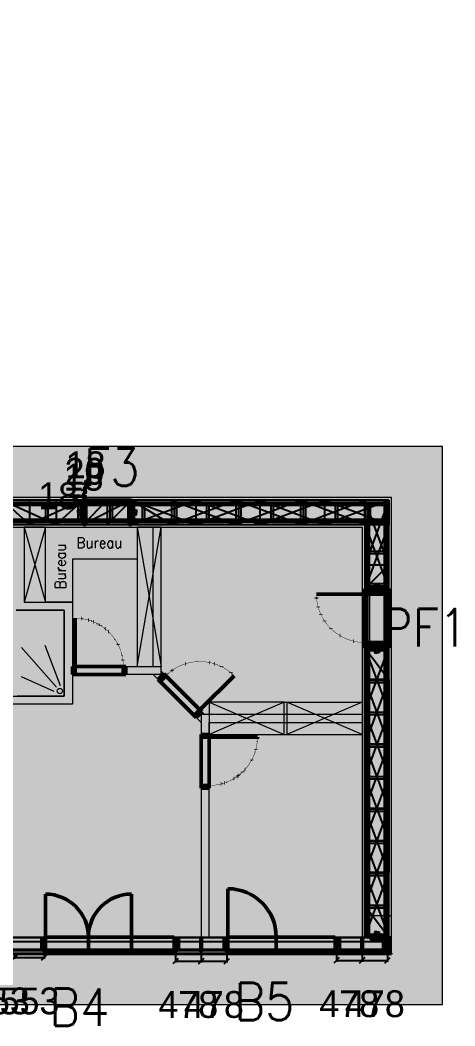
# Model space of a CAD drawing. Header units: millimetres. Extents: x -2139 to 106248, y 9575 to 78000.
# Drawn here: x 59569 to 67673, y 24178 to 42925 of the extents above; entities that cross this region are included whole.
import ezdxf

# ---------------------------------------------------------------- set-up
doc = ezdxf.new("R2010")
doc.units = ezdxf.units.MM
doc.linetypes.add('ACAD_ISO07W100', pattern=[3, 0, -3])
doc.linetypes.add('DOT2', pattern=[3.175, 0, -3.175])
for name, color, linetype, lineweight, true_color in [('Amenagement_interieur ... MaisonInner', 7, 'Continuous', 0, 0xffffff), ('Fondations ... Decaissement', 8, 'Continuous', 0, 0x808080), ('Lisse_basse ... Madrier', 1, 'Continuous', 25, 0xff0000), ('Lisse_haute', 1, 'Continuous', 25, 0xff0000), ('Lisse_haute ... Madrier', 1, 'Continuous', 25, 0xff0000), ('Menuiseries', 136, 'Continuous', 50, 0x008080), ('Menuiseries ... Habillage ... Côtes', 178, 'Continuous', 25, 0x000000), ('Menuiseries ... Habillage ... Liège', 41, 'Continuous', 25, 0xffe45d), ('Menuiseries ... Habillage ... OSB4', 16, 'Continuous', 25, 0x800000), ('Menuiseries ... Précadres', 136, 'Continuous', 25, 0x008080), ('Menuiseries ... Repères', 5, 'Continuous', 25, 0x0000ff), ('Mur paille ... Impaire120mm', 30, 'Continuous', 25, 0xff7f00), ('Mur paille ... Paire120mm', 40, 'Continuous', 25, 0xffaa00), ('Ossature_Bois ... 75x75', 1, 'Continuous', 25, 0xff0000), ('Ossature_Bois ... Bardage', 20, 'Continuous', 25, 0xff5500), ('Ossature_Bois ... Fibralith', 178, 'Continuous', 25, 0x000000), ('Ossature_Bois ... Isoroof 22', 30, 'Continuous', 25, 0xff7f00), ('Ossature_Bois ... Montant 220x45', 16, 'Continuous', 25, 0x850e0e), ('Ossature_Bois ... Notes', 178, 'Continuous', 25, 0x000000), ('Ossature_Bois ... Pavaplan 8', 178, 'Continuous', 25, 0x000000), ('Ossature_Bois ... Tasseaux', 44, 'Continuous', 25, 0xab7b00)]:
    doc.layers.add(name, color=color, linetype=linetype, lineweight=lineweight, true_color=true_color)
doc.styles.add('QCADDimTextStyle', font='txt')
doc.styles.add('textstyle213', font='Standard')
doc.styles.add('textstyle219', font='Standard')
doc.styles.add('textstyle220', font='Standard')
doc.styles.add('textstyle221', font='Standard')
doc.styles.add('textstyle53', font='standard')
doc.styles.add('textstyle54', font='standard')
doc.dimstyles.new('QCADDimStyle', dxfattribs={"dimtxt": 100, "dimasz": 10, "dimexe": 5, "dimexo": 10, "dimgap": 5, "dimtad": 1, "dimtoh": 1, "dimdec": 4, "dimzin": 0, "dimdsep": 46, "dimtxsty": 'QCADDimTextStyle', "dimcen": 0.09, "dimadec": 0, "dimazin": 0, "dimtfac": 1, "dimtdec": 4, "dimtofl": 0, "dimtmove": 0, "dimatfit": 3, "dimfxl": 1, "dimtolj": 1, "dimtzin": 0, "dimarcsym": 0})
pattern_1 = [(50, (0, 0), (910.923, -79.6954), [95.25, -1047.75]), (355, (0, 0), (-176.214, 955.283), [76.2, -838.2]), (100.451, (75.9, -6.6), (734.7125, 875.583), [80.95, -890.45]), (46.1842, (0, 254), (1355.395, -210.212), [142.875, -1571.625]), (96.6356, (113, 236.5), (1187.021, 1237.128), [121.425, -1335.675]), (351.184, (0, 254), (1187.023, 1237.126), [114.3, -1257.3]), (21, (127, 190.5), (758.0744, -511.3276), [95.25, -1047.75]), (326, (127, 190.5), (309.01, 920.94), [76.2, -838.2]), (71.4514, (190.2, 147.9), (1067.082, 409.614), [80.95, -890.45]), (37.5, (0, 0), (15.443, 422.7752), [0, -828.04, 0, -850.9, 0, -841.375]), (7.5, (0, 0), (334.0983, 500.903), [0, -485.14, 0, -808.99, 0, -320.675]), (-32.5, (-283.2, 0), (677.953, -28.6437), [0, -317.5, 0, -990.6, 0, -1314.45]), (-42.5, (-410.2, 0), (740.646, 127.1325), [0, -412.75, 0, -657.86, 0, -933.45])]
pattern_2 = [(0, (0, 0), (4.7625, 2.74963), [3.175, -6.35]), (120, (0, 0), (-4.76249943, 2.74963099), [3.175, -6.35]), (60, (0, 0), (5.7e-07, 5.49926099), [-6.35, 3.175])]

# ---------------------------------------------------------------- blocks, each defined once
blk = doc.blocks.new('*D190')
at = {"layer": 'Menuiseries ... Habillage ... Côtes', "color": 0, "lineweight": -2}
for p, q in [((60692, 34040), (60792, 34140)), ((60810, 34140), (60710, 34040)), ((60742, 34095), (60742, 34115)), ((60760, 34095), (60760, 34115))]:
    blk.add_line(p, q, dxfattribs=at)
at = {"layer": 'Menuiseries ... Habillage ... Côtes', "color": 0, "insert": (60751, 34402), "char_height": 500, "attachment_point": 5, "style": 'QCADDimTextStyle'}
blk.add_mtext('\\A1;18', dxfattribs=at)
blk = doc.blocks.new('*D191')
at = {"layer": 'Menuiseries ... Habillage ... Côtes', "color": 0, "lineweight": -2}
for p, q in [((60710, 34150), (60810, 34250)), ((60830, 34250), (60730, 34150)), ((60760, 34095), (60760, 34225)), ((60780, 34095), (60780, 34225))]:
    blk.add_line(p, q, dxfattribs=at)
at = {"layer": 'Menuiseries ... Habillage ... Côtes', "color": 0, "insert": (60770, 34512), "char_height": 500, "attachment_point": 5, "style": 'QCADDimTextStyle'}
blk.add_mtext('\\A1;20', dxfattribs=at)
blk = doc.blocks.new('*D192')
at = {"layer": 'Menuiseries ... Habillage ... Côtes', "color": 0, "lineweight": -2}
for p, q in [((60730, 34270), (60830, 34370)), ((60848, 34370), (60748, 34270)), ((60780, 34095), (60780, 34345)), ((60798, 34095), (60798, 34345))]:
    blk.add_line(p, q, dxfattribs=at)
at = {"layer": 'Menuiseries ... Habillage ... Côtes', "color": 0, "insert": (60789, 34632), "char_height": 500, "attachment_point": 5, "style": 'QCADDimTextStyle'}
blk.add_mtext('\\A1;18', dxfattribs=at)
blk = doc.blocks.new('*D193')
at = {"layer": 'Menuiseries ... Habillage ... Côtes', "color": 0, "lineweight": -2}
for p, q in [((60540, 34113), (60640, 34013)), ((60640, 33995), (60540, 34095)), ((60692, 34063), (60565, 34063)), ((60692, 34045), (60565, 34045))]:
    blk.add_line(p, q, dxfattribs=at)
at = {"layer": 'Menuiseries ... Habillage ... Côtes', "color": 0, "insert": (60278, 34054), "char_height": 500, "attachment_point": 5, "style": 'QCADDimTextStyle'}
blk.add_mtext('\\A1;18', dxfattribs=at)
blk = doc.blocks.new('Montant220x45')
at = {"layer": 'Ossature_Bois ... Montant 220x45'}
for p, q in [((45, 220), (0, 220)), ((0, 220), (0, 0)), ((0, 220), (45, 0)), ((0, 0), (45, 220)), ((45, 220), (45, 0)), ((0, 0), (45, 0))]:
    blk.add_line(p, q, dxfattribs=at)
blk = doc.blocks.new('Tasseau25x45')
at = {"layer": 'Ossature_Bois ... Tasseaux'}
for p, q in [((0, 25), (0, 0)), ((0, 25), (45, 25)), ((0, 25), (45, 0)), ((45, 25), (0, 0)), ((0, 0), (45, 0)), ((45, 25), (45, 0))]:
    blk.add_line(p, q, dxfattribs=at)
blk = doc.blocks.new('75x75Plan')
at = {"layer": 'Ossature_Bois ... 75x75'}
for p, q in [((75, 75), (0, 75)), ((0, 75), (0, 0)), ((0, 75), (75, 0)), ((0, 0), (75, 75)), ((75, 0), (0, 0)), ((75, 75), (75, 0))]:
    blk.add_line(p, q, dxfattribs=at)
blk = doc.blocks.new('*D219')
at = {"layer": 'Ossature_Bois ... Notes', "color": 0, "lineweight": -2}
for p, q in [((58964, 25502), (58864, 25402)), ((58914, 25523), (58914, 25427)), ((59417, 25402), (59517, 25502)), ((59467, 25523), (59467, 25427)), ((58914, 25452), (59467, 25452))]:
    blk.add_line(p, q, dxfattribs=at)
at = {"layer": 'Ossature_Bois ... Notes', "color": 0, "insert": (59191, 24640), "char_height": 500, "attachment_point": 5, "style": 'QCADDimTextStyle'}
blk.add_mtext('\\A1;553', dxfattribs=at)
blk = doc.blocks.new('*D220')
at = {"layer": 'Ossature_Bois ... Notes', "color": 0, "lineweight": -2}
for p, q in [((59517, 25502), (59417, 25402)), ((59467, 25523), (59467, 25427)), ((59969, 25402), (60069, 25502)), ((60019, 25523), (60019, 25427)), ((59467, 25452), (60019, 25452))]:
    blk.add_line(p, q, dxfattribs=at)
at = {"layer": 'Ossature_Bois ... Notes', "color": 0, "insert": (59743, 24640), "char_height": 500, "attachment_point": 5, "style": 'QCADDimTextStyle'}
blk.add_mtext('\\A1;553', dxfattribs=at)
blk = doc.blocks.new('*D221')
at = {"layer": 'Ossature_Bois ... Notes', "color": 0, "lineweight": -2}
for p, q in [((62464, 25523), (62464, 25362)), ((62942, 25523), (62942, 25362)), ((62514, 25437), (62414, 25337)), ((62464, 25387), (62942, 25387)), ((62892, 25337), (62992, 25437))]:
    blk.add_line(p, q, dxfattribs=at)
at = {"layer": 'Ossature_Bois ... Notes', "color": 0, "insert": (62703, 24574), "char_height": 500, "attachment_point": 5, "style": 'QCADDimTextStyle'}
blk.add_mtext('\\A1;478', dxfattribs=at)
blk = doc.blocks.new('*D222')
at = {"layer": 'Ossature_Bois ... Notes', "color": 0, "lineweight": -2}
for p, q in [((62942, 25523), (62942, 25362)), ((63419, 25523), (63419, 25362)), ((62992, 25437), (62892, 25337)), ((62942, 25387), (63419, 25387)), ((63369, 25337), (63469, 25437))]:
    blk.add_line(p, q, dxfattribs=at)
at = {"layer": 'Ossature_Bois ... Notes', "color": 0, "insert": (63181, 24574), "char_height": 500, "attachment_point": 5, "style": 'QCADDimTextStyle'}
blk.add_mtext('\\A1;478', dxfattribs=at)
blk = doc.blocks.new('*D223')
at = {"layer": 'Ossature_Bois ... Notes', "color": 0, "lineweight": -2}
for p, q in [((65464, 25523), (65464, 25375)), ((65942, 25523), (65942, 25375)), ((65514, 25450), (65414, 25350)), ((65464, 25400), (65942, 25400)), ((65892, 25350), (65992, 25450))]:
    blk.add_line(p, q, dxfattribs=at)
at = {"layer": 'Ossature_Bois ... Notes', "color": 0, "insert": (65703, 24588), "char_height": 500, "attachment_point": 5, "style": 'QCADDimTextStyle'}
blk.add_mtext('\\A1;478', dxfattribs=at)
blk = doc.blocks.new('*D224')
at = {"layer": 'Ossature_Bois ... Notes', "color": 0, "lineweight": -2}
for p, q in [((65942, 25523), (65942, 25375)), ((66419, 25523), (66419, 25375)), ((65992, 25450), (65892, 25350)), ((65942, 25400), (66419, 25400)), ((66369, 25350), (66469, 25450))]:
    blk.add_line(p, q, dxfattribs=at)
at = {"layer": 'Ossature_Bois ... Notes', "color": 0, "insert": (66181, 24588), "char_height": 500, "attachment_point": 5, "style": 'QCADDimTextStyle'}
blk.add_mtext('\\A1;478', dxfattribs=at)

msp = doc.modelspace()

# ---------------------------------------------------------------- hatches: boundary and pattern name
at = {"layer": 'Fondations ... Decaissement'}
h = msp.add_hatch(dxfattribs=at)
h.set_pattern_fill('AR-CONC', color=256, scale=5, style=0)
h.set_pattern_definition(pattern_1)
h.paths.add_polyline_path([(47442, 24575), (67442, 24575), (67442, 34975), (56692, 34975), (56692, 42925), (44992, 42925), (44992, 33975), (47442, 33975)], flags=0)
h.paths.add_polyline_path([(48442, 25575), (48442, 33975), (50392, 33975), (50392, 34975), (50392, 35475), (50442, 35475), (50442, 41925), (55692, 41925), (55692, 35475), (55742, 35475), (55742, 34975), (55742, 33975), (66442, 33975), (66442, 25575)], flags=0)
at = {"layer": 'Fondations ... Decaissement', "true_color": 0x800000}
h = msp.add_hatch(dxfattribs=at)
h.set_pattern_fill('AR-CONC', color=16, scale=5, style=0)
h.set_pattern_definition(pattern_1)
h.paths.add_polyline_path([(48442, 25575), (48442, 33975), (50392, 33975), (50392, 34975), (50392, 35475), (50442, 35475), (50442, 41925), (55692, 41925), (55692, 35475), (55742, 35475), (55742, 34975), (55742, 33975), (66442, 33975), (66442, 25575)], flags=0)
at = {"layer": 'Menuiseries ... Habillage ... Liège'}
h = msp.add_hatch(dxfattribs=at)
h.set_pattern_fill('HONEY', color=256, style=0)
h.set_pattern_definition(pattern_2)
h.paths.add_polyline_path([(60760, 34045), (60760, 33770), (60780, 33770), (60780, 34045)], flags=0)
at = {"layer": 'Ossature_Bois ... Fibralith'}
h = msp.add_hatch(dxfattribs=at)
h.set_pattern_fill('JIS_WOOD', color=256, scale=10, angle=180, style=0)
h.paths.add_polyline_path([(66442, 25835), (66442, 25535), (66477, 25535), (66477, 25835)], flags=0)
at = {"layer": 'Ossature_Bois ... Isoroof 22'}
h = msp.add_hatch(dxfattribs=at)
h.set_pattern_fill('HONEY', color=256, style=0)
h.set_pattern_definition(pattern_2)
h.paths.add_polyline_path([(48442, 25607), (66442, 25607), (66442, 25585), (48442, 25585)], flags=0)

# ---------------------------------------------------------------- linework, layer by layer
at = {"layer": 'Amenagement_interieur ... MaisonInner', "color": 0}
for p, q in [((66492, 34025), (48392, 34025)), ((66492, 25575), (66492, 34025)), ((48942, 33475), (65942, 33475)), ((65942, 33475), (65942, 25835)), ((65992, 26235), (66492, 26235))]:
    msp.add_line(p, q, dxfattribs=at)
at = {"layer": 'Amenagement_interieur ... MaisonInner', "color": 4, "linetype": 'DOT2', "true_color": 0x00ffff}
for p, q in [((60742, 33975), (60742, 33525)), ((60792, 33975), (60742, 33975)), ((60792, 33525), (60792, 33975)), ((61592, 33525), (61592, 33975)), ((61592, 33975), (61642, 33975)), ((61642, 33975), (61642, 33525)), ((60742, 33725), (60742, 33775)), ((60742, 33525), (60792, 33525)), ((61642, 33525), (61592, 33525))]:
    msp.add_line(p, q, dxfattribs=at)
at = {"layer": 'Amenagement_interieur ... MaisonInner', "color": 56, "true_color": 0x808000}
for p, q in [((59642, 33475), (59642, 32075)), ((62199.5, 33475), (62049.5, 33475)), ((62049.5, 30877.5), (62049.5, 33475)), ((62199.5, 30727.5), (62199.5, 33475)), ((59642, 32075), (60542, 32075)), ((60542, 32075), (60542, 30175)), ((60392, 31925), (59492, 31925)), ((60392, 30325), (60392, 31925)), ((60542, 30877.5), (62049.5, 30877.5)), ((62199.5, 30789.6), (63004.1, 29985)), ((62199.5, 30727.5), (60542, 30727.5)), ((62049.5, 30727.5), (62942, 29835)), ((58192, 30325), (60392, 30325)), ((60542, 30175), (58192, 30175)), ((62942, 29985), (62942, 25835)), ((65942, 29985), (62942, 29985)), ((63092, 25835), (63092, 29835)), ((63092, 29835), (65942, 29835)), ((62942, 25835), (63092, 25835))]:
    msp.add_line(p, q, dxfattribs=at)
at = {"layer": 'Amenagement_interieur ... MaisonInner', "color": 9, "true_color": 0xc0c0c0}
for p, q in [((60042, 33475), (59642, 33475)), ((59642, 33475), (59642, 32075)), ((60042, 33475), (59642, 32075)), ((59642, 33475), (60042, 32075)), ((60042, 32075), (60042, 33475)), ((60042, 33475), (61749.5, 33475)), ((60042, 32075), (60042, 33475)), ((62199.5, 33475), (61749.5, 33475)), ((61749.5, 33475), (61749.5, 30877.5)), ((61749.5, 30877.5), (62199.5, 33475)), ((61749.5, 33475), (62199.5, 30877.5)), ((62199.5, 30877.5), (62199.5, 33475)), ((61749.5, 32875), (60542, 32875)), ((60542, 32875), (60542, 32075)), ((59642, 32075), (60042, 32075)), ((60542, 32075), (60042, 32075)), ((59492, 31925), (60392, 31925)), ((60392, 31925), (60392, 30325)), ((60246.3, 30490.5), (59595.7, 31230)), ((60320.7, 30514.1), (60037.2, 31265.3)), ((61749.5, 30877.5), (62199.5, 30877.5)), ((60205.7, 30409.3), (59595.2, 30685.2)), ((60392, 30325), (59512, 30325)), ((63092, 30210), (63092, 29610)), ((64492, 30210), (63092, 30210)), ((63092, 30210), (64492, 29610)), ((64492, 30210), (63092, 29610)), ((64492, 29610), (64492, 30210)), ((64492, 30210), (64542, 30210)), ((64542, 30210), (65942, 30210)), ((64542, 30210), (64542, 29610)), ((65942, 29610), (64542, 30210)), ((65942, 30210), (64542, 29610)), ((63092, 29610), (64492, 29610)), ((64492, 29610), (64542, 29610)), ((64542, 29610), (65942, 29610))]:
    msp.add_line(p, q, dxfattribs=at)
at = {"layer": 'Amenagement_interieur ... MaisonInner', "color": 146, "linetype": 'DOT2', "true_color": 0x00557f}
for p, q in [((60592, 30877.5), (60592, 31777.5)), ((60542, 30877.5), (60592, 30877.5)), ((60542, 30727.5), (60542, 30877.5)), ((60592, 30877.5), (60592, 30727.5)), ((60592, 30877.5), (61492, 30877.5)), ((61492, 30877.5), (61492, 30727.5)), ((61492, 30877.5), (61542, 30877.5)), ((61542, 30877.5), (61542, 30727.5)), ((60592, 30727.5), (60542, 30727.5)), ((61492, 30727.5), (60592, 30727.5)), ((61542, 30727.5), (61492, 30727.5)), ((62142.2, 30634.9), (62248.2, 30740.9)), ((62177.5, 30599.5), (62142.2, 30634.9)), ((62177.5, 30599.5), (62283.6, 30705.6)), ((62813.9, 29963.1), (62177.5, 30599.5)), ((62248.2, 30740.9), (62283.6, 30705.6)), ((62283.6, 30705.6), (62920, 30069.2)), ((62920, 30069.2), (63556.4, 30705.6)), ((62920, 30069.2), (62813.9, 29963.1)), ((62849.3, 29927.7), (62955.3, 30033.8)), ((62955.3, 30033.8), (62920, 30069.2)), ((62813.9, 29963.1), (62849.3, 29927.7)), ((62942, 29610), (63092, 29610)), ((62942, 29560), (62942, 29610)), ((63092, 29560), (62942, 29560)), ((62942, 29560), (62942, 28660)), ((63092, 29610), (63092, 29560)), ((63092, 28660), (63092, 29560)), ((63092, 29560), (63992, 29560)), ((62942, 28660), (63092, 28660)), ((62942, 28660), (62942, 28610)), ((62942, 28610), (63092, 28610)), ((63092, 28610), (63092, 28660))]:
    msp.add_line(p, q, dxfattribs=at)
at = {"layer": 'Amenagement_interieur ... MaisonInner', "color": 253, "true_color": 0xa0a0a4}
for p, q in [((48892, 25835), (65992, 25835)), ((65992, 25575), (48942, 25575))]:
    msp.add_line(p, q, dxfattribs=at)
at = {"layer": 'Amenagement_interieur ... MaisonInner', "color": 9, "true_color": 0xc0c0c0}
msp.add_circle((60308.8, 30419.6), 50, dxfattribs=at)
at = {"layer": 'Amenagement_interieur ... MaisonInner', "color": 146, "linetype": 'DOT2', "true_color": 0x00557f}
for centre, start, end in [((60592, 30877.5), 0, 90), ((62920, 30069.2), 45, 135), ((63092, 29560), 270, 0)]:
    msp.add_arc(centre, 900, start, end, dxfattribs=at)
at = {"layer": 'Fondations ... Decaissement'}
for p, q in [((67442, 34975), (56692, 34975)), ((67442, 24575), (67442, 34975)), ((47442, 24575), (67442, 24575))]:
    msp.add_line(p, q, dxfattribs=at)
at = {"layer": 'Fondations ... Decaissement', "color": 16, "true_color": 0x800000}
for p, q in [((66442, 33975), (55742, 33975)), ((66442, 25575), (66442, 33975)), ((48442, 25575), (66442, 25575))]:
    msp.add_line(p, q, dxfattribs=at)
at = {"layer": 'Lisse_basse ... Madrier'}
for p, q in [((66442, 33975), (48492, 33975)), ((66442, 33925), (66442, 33975)), ((48517, 33900), (66442, 33900)), ((60692, 33600), (60692, 33900)), ((60742, 33600), (60742, 33900)), ((61642, 33900), (61642, 33600)), ((61692, 33900), (61692, 33600)), ((65992, 33600), (65992, 33900)), ((66067, 33600), (66067, 33900)), ((66367, 33900), (66367, 25560)), ((66442, 25532), (66442, 33925)), ((66367, 33600), (57142, 33600)), ((57142, 33525), (66367, 33525)), ((65992, 33525), (65992, 32325)), ((66067, 32325), (66067, 33525)), ((65992, 32325), (66067, 32325)), ((66367, 32375), (66067, 32375)), ((66067, 32325), (66367, 32325)), ((65992, 31225), (66067, 31225)), ((65992, 25835), (65992, 31225)), ((66367, 31225), (66067, 31225)), ((66067, 31225), (66067, 25835)), ((66067, 31175), (66367, 31175)), ((66067, 25885), (66367, 25885)), ((48517, 25827), (66367, 25827)), ((48517, 25752), (66367, 25752)), ((66067, 25835), (65992, 25835)), ((66067, 25835), (66367, 25835)), ((66367, 25827), (66367, 25752)), ((48517, 25607), (66367, 25607)), ((48517, 25532), (66367, 25532)), ((66367, 25607), (66367, 25532)), ((66367, 25532), (66442, 25532))]:
    msp.add_line(p, q, dxfattribs=at)
at = {"layer": 'Lisse_haute'}
for p, q in [((60042, 33875), (60042, 33625)), ((60092, 33625), (60092, 33875)), ((60642, 33875), (60642, 33625)), ((60692, 33625), (60692, 33875)), ((61242, 33875), (61242, 33625)), ((61292, 33625), (61292, 33875)), ((61842, 33875), (61842, 33625)), ((61892, 33625), (61892, 33875)), ((62442, 33875), (62442, 33625)), ((62492, 33625), (62492, 33875)), ((63042, 33875), (63042, 33625)), ((63092, 33625), (63092, 33875)), ((63642, 33875), (63642, 33625)), ((63692, 33625), (63692, 33875)), ((64242, 33875), (64242, 33625)), ((64292, 33625), (64292, 33875)), ((64842, 33875), (64842, 33625)), ((64892, 33625), (64892, 33875)), ((65442, 33875), (65442, 33625)), ((65492, 33625), (65492, 33875)), ((66042, 33625), (66042, 33875)), ((66092, 33875), (66092, 33625)), ((66092, 33025), (66342, 33025)), ((66342, 32975), (66092, 32975)), ((66092, 32425), (66342, 32425)), ((66342, 32375), (66092, 32375)), ((66092, 31225), (66342, 31225)), ((66342, 31175), (66092, 31175)), ((66092, 30625), (66342, 30625)), ((66342, 30575), (66092, 30575)), ((66092, 30025), (66342, 30025)), ((66342, 29975), (66092, 29975)), ((66092, 29425), (66342, 29425)), ((66342, 29375), (66092, 29375)), ((66092, 28825), (66342, 28825)), ((66342, 28775), (66092, 28775)), ((66092, 28225), (66342, 28225)), ((66342, 28175), (66092, 28175)), ((66092, 27625), (66342, 27625)), ((66342, 27575), (66092, 27575)), ((66092, 27025), (66342, 27025)), ((66342, 26975), (66092, 26975)), ((66092, 26425), (66342, 26425)), ((66342, 26375), (66092, 26375)), ((66092, 25860), (66342, 25860)), ((66342, 25810), (66092, 25810))]:
    msp.add_line(p, q, dxfattribs=at)
at = {"layer": 'Lisse_haute ... Madrier'}
for p, q in [((48492, 33975), (66442, 33975)), ((66442, 33975), (66442, 33925)), ((66442, 33930), (48487, 33930)), ((48532, 33885), (66397, 33885)), ((66352, 33885), (66352, 25835)), ((66397, 33930), (66397, 25560)), ((66442, 25560), (66442, 33925)), ((66352, 33615), (48847, 33615)), ((66042, 33570), (48892, 33570)), ((66037, 33525), (66037, 33570)), ((66042, 33570), (66352, 33570)), ((66082, 25835), (66082, 33570)), ((48892, 33525), (66037, 33525)), ((65992, 33525), (65992, 25835)), ((66037, 33525), (65992, 33525)), ((66037, 25835), (66037, 33525)), ((65992, 25835), (66037, 25835)), ((66037, 25835), (66082, 25835)), ((66352, 25835), (66367, 25835)), ((66367, 25835), (66367, 25560)), ((66367, 25560), (66397, 25560)), ((66397, 25560), (66442, 25560))]:
    msp.add_line(p, q, dxfattribs=at)
at = {"layer": 'Menuiseries'}
for p, q in [((60742, 33975), (60792, 33975)), ((60742, 33525), (60742, 33975)), ((60792, 33975), (60792, 33525)), ((60792, 33975), (61592, 33975)), ((61592, 33975), (61642, 33975)), ((61592, 33525), (61592, 33975)), ((61642, 33975), (61642, 33525)), ((60792, 33525), (60742, 33525)), ((61642, 33525), (61592, 33525)), ((65992, 32325), (66442, 32325)), ((65992, 32275), (65992, 32325)), ((66442, 32275), (65992, 32275)), ((65992, 32275), (65992, 32225)), ((66442, 32325), (66442, 32275)), ((66442, 32275), (66442, 32225)), ((60592, 30877.5), (60592, 31777.5)), ((65992, 31325), (65992, 31275)), ((66442, 31275), (66442, 31325)), ((65992, 31275), (66442, 31275)), ((65992, 31225), (65992, 31275)), ((66442, 31225), (65992, 31225)), ((66442, 31275), (66442, 31225)), ((60542, 30727.5), (60542, 30877.5)), ((60542, 30877.5), (60592, 30877.5)), ((61492, 30877.5), (60592, 30877.5)), ((60592, 30877.5), (60592, 30727.5)), ((61542, 30877.5), (61492, 30877.5)), ((61492, 30877.5), (61492, 30727.5)), ((61542, 30727.5), (61542, 30877.5)), ((60592, 30727.5), (60542, 30727.5)), ((60592, 30727.5), (61492, 30727.5)), ((61492, 30727.5), (61542, 30727.5)), ((62142.2, 30634.9), (62248.2, 30740.9)), ((62177.5, 30599.5), (62142.2, 30634.9)), ((62283.6, 30705.6), (62177.5, 30599.5)), ((62177.5, 30599.5), (62813.9, 29963.1)), ((62248.2, 30740.9), (62283.6, 30705.6)), ((62920, 30069.2), (62283.6, 30705.6)), ((62920, 30069.2), (63556.4, 30705.6)), ((62813.9, 29963.1), (62920, 30069.2)), ((62849.3, 29927.7), (62955.3, 30033.8)), ((62955.3, 30033.8), (62920, 30069.2)), ((62813.9, 29963.1), (62849.3, 29927.7)), ((62942, 29610), (63092, 29610)), ((62942, 29560), (62942, 29610)), ((63092, 29560), (62942, 29560)), ((62942, 29560), (62942, 28610)), ((63092, 29610), (63092, 29560)), ((63092, 29560), (63992, 29560)), ((63092, 28660), (63092, 29560)), ((63092, 28660), (62942, 28660)), ((62942, 28610), (63092, 28610)), ((63092, 28610), (63092, 28660)), ((60042, 26635), (60042, 25835)), ((61642, 26635), (61642, 25835)), ((63442, 26735), (63442, 25835)), ((60042, 25835), (60042, 25532)), ((60042, 25835), (62442, 25835)), ((60842, 25835), (60842, 25532)), ((61642, 25835), (61642, 25532)), ((62442, 25835), (62442, 25532)), ((63442, 25835), (63442, 25532)), ((63442, 25835), (65442, 25835)), ((64342, 25835), (64342, 25532)), ((65442, 25835), (65442, 25532)), ((60042, 25532), (62442, 25532)), ((65442, 25532), (63442, 25532))]:
    msp.add_line(p, q, dxfattribs=at)
msp.add_lwpolyline([(65092, 32225), (66442, 32225), (66442, 31325), (65992, 31325), (65992, 32225)], dxfattribs=at)
at = {"layer": 'Menuiseries', "linetype": 'ACAD_ISO07W100'}
for centre, start, end in [((65992, 32225), 180, 270), ((60592, 30877.5), 0, 90), ((62920, 30069.2), 45, 135), ((63092, 29560), 270, 0)]:
    msp.add_arc(centre, 900, start, end, dxfattribs=at)
at = {"layer": 'Menuiseries'}
for centre, radius, start, end in [((60042, 25835), 800, 0, 90), ((61642, 25835), 800, 90, 180), ((63442, 25835), 900, 0, 90)]:
    msp.add_arc(centre, radius, start, end, dxfattribs=at)
at = {"layer": 'Menuiseries ... Habillage ... Liège'}
for p, q in [((60760, 34045), (60760, 33770)), ((60760, 34045), (60780, 34045)), ((60780, 33770), (60780, 34045)), ((60780, 33770), (60760, 33770))]:
    msp.add_line(p, q, dxfattribs=at)
at = {"layer": 'Menuiseries ... Habillage ... OSB4'}
for p, q in [((60742, 34063), (60798, 34063)), ((60742, 34045), (60742, 34063)), ((60742, 33705), (60742, 34045)), ((60742, 34045), (60760, 34045)), ((60742, 34045), (60798, 34045)), ((60760, 33705), (60760, 34045)), ((60780, 34045), (60780, 33770)), ((60780, 34045), (60798, 34045)), ((60798, 34045), (60798, 34063)), ((60798, 33770), (60798, 34045)), ((60780, 33770), (60798, 33770)), ((60742, 33705), (60760, 33705))]:
    msp.add_line(p, q, dxfattribs=at)
at = {"layer": 'Menuiseries ... Précadres'}
for p, q in [((60647, 33795), (60742, 33795)), ((60647, 33750), (60647, 33795)), ((60742, 33750), (60647, 33750)), ((60647, 33750), (60647, 33705)), ((60742, 33795), (60742, 33750)), ((60742, 33705), (60742, 33750)), ((61642, 33795), (61737, 33795)), ((61642, 33750), (61642, 33795)), ((61737, 33750), (61642, 33750)), ((61642, 33750), (61642, 33705)), ((61737, 33795), (61737, 33750)), ((61737, 33705), (61737, 33750)), ((60647, 33705), (60742, 33705)), ((61642, 33705), (61737, 33705)), ((66172, 32325), (66172, 32420)), ((66172, 32420), (66217, 32420)), ((66172, 32375), (66262, 32375)), ((66217, 32325), (66172, 32325)), ((66217, 32420), (66217, 32325)), ((66217, 32420), (66262, 32420)), ((66262, 32325), (66217, 32325)), ((66262, 32420), (66262, 32325)), ((66172, 31225), (66172, 31130)), ((66217, 31225), (66172, 31225)), ((66172, 31175), (66262, 31175)), ((66172, 31130), (66217, 31130)), ((66217, 31130), (66217, 31225)), ((66217, 31225), (66262, 31225)), ((66262, 31130), (66217, 31130)), ((66262, 31225), (66262, 31130)), ((66172, 25930), (66172, 25835)), ((66217, 25930), (66172, 25930)), ((66217, 25835), (66217, 25930)), ((66217, 25930), (66262, 25930)), ((66262, 25930), (66262, 25835)), ((66172, 25835), (66217, 25835)), ((66262, 25835), (66217, 25835))]:
    msp.add_line(p, q, dxfattribs=at)
at = {"layer": 'Mur paille ... Impaire120mm'}
for p, q in [((59742, 33975), (59242, 33975)), ((59742, 33525), (59242, 33975)), ((60742, 33975), (59742, 33975)), ((60742, 33975), (59742, 33525)), ((59742, 33975), (59742, 33525)), ((60742, 33975), (60742, 33525)), ((60742, 33525), (60742, 33975)), ((60742, 33975), (61642, 33975)), ((61642, 33975), (60742, 33525)), ((61642, 33525), (61642, 33975)), ((61642, 33975), (62842, 33975)), ((61642, 33525), (62842, 33975)), ((61642, 33975), (62842, 33525)), ((61642, 33975), (61642, 33525)), ((62842, 33975), (62842, 33525)), ((64042, 33975), (62842, 33975)), ((62842, 33975), (64042, 33525)), ((62842, 33525), (64042, 33975)), ((64042, 33525), (64042, 33975)), ((64042, 33975), (65242, 33975)), ((64042, 33525), (65242, 33975)), ((64042, 33975), (65242, 33525)), ((65242, 33975), (65242, 33525)), ((65242, 33975), (66442, 33975)), ((65242, 33525), (66442, 33975)), ((65242, 33975), (66442, 33525)), ((66442, 33975), (66442, 33525)), ((59242, 33525), (59742, 33525)), ((59742, 33525), (60742, 33525)), ((61642, 33525), (60742, 33525)), ((62842, 33525), (61642, 33525)), ((62842, 33525), (64042, 33525)), ((65242, 33525), (64042, 33525)), ((66442, 33525), (65242, 33525)), ((65992, 33525), (65992, 32325)), ((66442, 33525), (65992, 32325)), ((65992, 33525), (66442, 32325)), ((66442, 32325), (66442, 33525)), ((65992, 32325), (66442, 32325)), ((66442, 31225), (65992, 31225)), ((65992, 31225), (65992, 30025)), ((65992, 31225), (66442, 30025)), ((65992, 30025), (66442, 31225)), ((66442, 30025), (66442, 31225)), ((65992, 30025), (66442, 30025)), ((65992, 30025), (65992, 28825)), ((66442, 30025), (65992, 28825)), ((65992, 30025), (66442, 28825)), ((66442, 28825), (66442, 30025)), ((65992, 28825), (66442, 28825)), ((65992, 27625), (65992, 28825)), ((65992, 28825), (66442, 27625)), ((65992, 27625), (66442, 28825)), ((66442, 28825), (66442, 27625)), ((66442, 27625), (65992, 27625)), ((65992, 27625), (65992, 26425)), ((65992, 26425), (66442, 27625)), ((65992, 27625), (66442, 26425)), ((66442, 26425), (66442, 27625)), ((65992, 26425), (66442, 26425)), ((65992, 26425), (65992, 25835)), ((66442, 26425), (65992, 26425)), ((65992, 26425), (66442, 25835)), ((66442, 25835), (66442, 26425)), ((65992, 25835), (66442, 25835))]:
    msp.add_line(p, q, dxfattribs=at)
at = {"layer": 'Mur paille ... Paire120mm'}
for p, q in [((59242, 33975), (60242, 33975)), ((59242, 33975), (60242, 33525)), ((60242, 33975), (60742, 33975)), ((60242, 33525), (60742, 33975)), ((60242, 33975), (60242, 33525)), ((60742, 33975), (60742, 33525)), ((61192, 33975), (60742, 33975)), ((60742, 33975), (60742, 33525)), ((60742, 33525), (61192, 33975)), ((61192, 33975), (61192, 33525)), ((61192, 33975), (61642, 33975)), ((61192, 33525), (61642, 33975)), ((61642, 33975), (62392, 33975)), ((61642, 33525), (61642, 33975)), ((61642, 33975), (62392, 33525)), ((61642, 33975), (61642, 33525)), ((62392, 33975), (63592, 33975)), ((62392, 33525), (63592, 33975)), ((62392, 33975), (62392, 33525)), ((62392, 33975), (63592, 33525)), ((64792, 33975), (63592, 33975)), ((63592, 33975), (63592, 33525)), ((64792, 33525), (63592, 33975)), ((63592, 33525), (64792, 33975)), ((63592, 33975), (63592, 33525)), ((65992, 33975), (64792, 33975)), ((64792, 33975), (64792, 33525)), ((65992, 33525), (64792, 33975)), ((64792, 33525), (65992, 33975)), ((66442, 32775), (65992, 33975)), ((66442, 33975), (65992, 32775)), ((65992, 33975), (65992, 32775)), ((65992, 33975), (66442, 33975)), ((66442, 32775), (66442, 33975)), ((60242, 33525), (59242, 33525)), ((60742, 33525), (60242, 33525)), ((60742, 33525), (61192, 33525)), ((61642, 33525), (61192, 33525)), ((62392, 33525), (61642, 33525)), ((63592, 33525), (62392, 33525)), ((63592, 33525), (64792, 33525)), ((64792, 33525), (65992, 33525)), ((65992, 32775), (66442, 32775)), ((65992, 32775), (65992, 32325)), ((66442, 32775), (65992, 32325)), ((66442, 32325), (66442, 32775)), ((65992, 32325), (66442, 32325)), ((65992, 31225), (66442, 31225)), ((65992, 31225), (65992, 30635)), ((65992, 31225), (66442, 30635)), ((66442, 30635), (66442, 31225)), ((65992, 29435), (65992, 30635)), ((65992, 30635), (66442, 30635)), ((66442, 29435), (65992, 30635)), ((66442, 30635), (65992, 29435)), ((66442, 30635), (65992, 30635)), ((65992, 30635), (66442, 30635)), ((66442, 30635), (66442, 29435)), ((65992, 28235), (65992, 29435)), ((65992, 29435), (66442, 29435)), ((66442, 28235), (65992, 29435)), ((66442, 29435), (65992, 28235)), ((66442, 29435), (66442, 28235)), ((65992, 27035), (65992, 28235)), ((65992, 28235), (66442, 28235)), ((66442, 27035), (65992, 28235)), ((66442, 28235), (65992, 27035)), ((66442, 28235), (66442, 27035)), ((66442, 27035), (65992, 27035)), ((65992, 27035), (65992, 25835)), ((65992, 25835), (66442, 27035)), ((65992, 27035), (66442, 25835)), ((66442, 25835), (66442, 27035)), ((65992, 25835), (66442, 25835))]:
    msp.add_line(p, q, dxfattribs=at)
at = {"layer": 'Ossature_Bois ... Bardage'}
for p, q in [((48392, 25535), (66492, 25535)), ((48392, 25513), (66492, 25513)), ((66492, 25535), (66492, 25513))]:
    msp.add_line(p, q, dxfattribs=at)
at = {"layer": 'Ossature_Bois ... Fibralith'}
for p, q in [((66442, 25835), (66442, 25535)), ((66477, 25835), (66442, 25835)), ((66477, 25835), (66477, 25535)), ((66477, 25535), (66442, 25535))]:
    msp.add_line(p, q, dxfattribs=at)
at = {"layer": 'Ossature_Bois ... Isoroof 22'}
for p, q in [((48442, 25607), (66442, 25607)), ((48442, 25585), (66442, 25585)), ((66442, 25607), (66442, 25585))]:
    msp.add_line(p, q, dxfattribs=at)
at = {"layer": 'Ossature_Bois ... Pavaplan 8'}
for p, q in [((48442, 25835), (66442, 25835)), ((48442, 25827), (66442, 25827)), ((66442, 25827), (66442, 25835))]:
    msp.add_line(p, q, dxfattribs=at)
at = {"layer": 'Ossature_Bois ... Tasseaux'}
for p, q in [((66442, 25560), (65442, 25560)), ((65442, 25560), (65442, 25535)), ((65442, 25535), (66442, 25535)), ((66442, 25535), (66442, 25560))]:
    msp.add_line(p, q, dxfattribs=at)

# ---------------------------------------------------------------- block references
at = {"layer": 'Ossature_Bois ... 75x75'}
msp.add_blockref('75x75Plan', (66367, 25607), dxfattribs=at)
at = {"layer": 'Ossature_Bois ... Montant 220x45'}
for p in [(59952, 25607), (59997, 25607), (62442, 25607), (62487, 25607), (62917, 25607), (63352, 25607), (63397, 25607), (65442, 25607), (65487, 25607), (65917, 25607)]:
    msp.add_blockref('Montant220x45', p, dxfattribs=at)
at = {"layer": 'Ossature_Bois ... Montant 220x45', "yscale": -1}
for p, rotation in [((66102, 25782), 89.99999999999999), ((66367, 25607), 180)]:
    msp.add_blockref('Montant220x45', p, dxfattribs=dict(at, rotation=rotation))
at = {"layer": 'Ossature_Bois ... Tasseaux'}
for p in [(59997, 25560), (62442, 25560), (62919.5, 25560), (63397, 25560), (65442, 25560), (65919.5, 25560)]:
    msp.add_blockref('Tasseau25x45', p, dxfattribs=at)
at = {"layer": 'Ossature_Bois ... Tasseaux', "yscale": -1, "rotation": 180}
msp.add_blockref('Tasseau25x45', (66442, 25560), dxfattribs=at)

# ---------------------------------------------------------------- texts
at = {"layer": 'Amenagement_interieur ... MaisonInner', "color": 9, "true_color": 0xc0c0c0, "insert": (60621.3, 33284.1), "char_height": 200, "width": 866.667, "attachment_point": 1, "style": 'textstyle53'}
msp.add_mtext('Bureau', dxfattribs=at)
at = {"layer": 'Amenagement_interieur ... MaisonInner', "color": 9, "true_color": 0xc0c0c0, "insert": (60219.7, 32320.5), "char_height": 200, "width": 866.667, "attachment_point": 1, "rotation": 90, "style": 'textstyle54'}
msp.add_mtext('Bureau', dxfattribs=at)
at = {"layer": 'Menuiseries ... Repères', "char_height": 305.171, "attachment_point": 6}
for s, insert, style in [('\\H697.534;F\\S^ 3;', (61793.6, 34593.2), 'textstyle213'), ('\\H697.534;PF\\S^ 1;', (67917.7, 31601.5), 'textstyle221'), ('\\H697.534;B\\S^ 5;', (64679.7, 24632.6), 'textstyle220'), ('\\H697.534;B\\S^ 4;', (61230.4, 24527), 'textstyle219')]:
    msp.add_mtext(s, dxfattribs=dict(at, insert=insert, style=style))

# ---------------------------------------------------------------- dimensions: what is measured, and where the dimension line sits
at = {"layer": 'Menuiseries ... Habillage ... Côtes'}
for base, p1, p2, picture, middle in [((60798, 34319.7), (60780, 34045), (60798, 34045), '*D192', (60789, 34632.2)), ((60760, 34090), (60742, 34045), (60760, 34045), '*D190', (60751, 34402.5)), ((60780, 34200), (60760, 34045), (60780, 34045), '*D191', (60770, 34512.5))]:
    dim = msp.add_linear_dim(base=base, p1=p1, p2=p2, dimstyle='QCADDimStyle', override={"dimscale": 5, "dimtxt": 100, "dimasz": 10, "dimexe": 5, "dimexo": 10, "dimgap": 5, "dimtih": 0, "dimdec": 0, "dimtsz": 10, "dimclrd": 0, "dimclre": 0, "dimclrt": 0, "dimadec": 1, "dimtmove": 2}, dxfattribs=at)
    dim.commit()
    dim.dimension.update_dxf_attribs({"geometry": picture, "text_midpoint": middle})
dim = msp.add_linear_dim(base=(60590, 34063), p1=(60742, 34045), p2=(60742, 34063), angle=90, dimstyle='QCADDimStyle', override={"dimscale": 5, "dimtxt": 100, "dimasz": 10, "dimexe": 5, "dimexo": 10, "dimgap": 5, "dimtih": 0, "dimdec": 0, "dimtsz": 10, "dimclrd": 0, "dimclre": 0, "dimclrt": 0, "dimadec": 1, "dimtmove": 2}, dxfattribs=at)
dim.commit()
dim.dimension.update_dxf_attribs({"geometry": '*D193', "text_midpoint": (60277.5, 34054)})
at = {"layer": 'Ossature_Bois ... Notes'}
for base, p1, p2, picture, middle in [((59466.9788411, 25452.1987006), (58914.4788411, 25572.5494817), (59466.9788411, 25572.5494817), '*D219', (59190.7288411, 24639.6987006)), ((60019.4788411, 25452.1987006), (59466.9788411, 25572.5494817), (60019.4788411, 25572.5494817), '*D220', (59743.2288411, 24639.6987006)), ((62941.9788411, 25386.9297415), (62464.4788411, 25572.5494817), (62941.9788411, 25572.5494817), '*D221', (62703.2288411, 24574.4297415)), ((63419.4788411, 25386.9297415), (62941.9788411, 25572.5494817), (63419.4788411, 25572.5494817), '*D222', (63180.7288411, 24574.4297415)), ((65941.9788411, 25400), (65464.4788411, 25572.5494817), (65941.9788411, 25572.5494817), '*D223', (65703.2288411, 24587.5)), ((66419.4788411, 25400), (65941.9788411, 25572.5494817), (66419.4788411, 25572.5494817), '*D224', (66180.7288411, 24587.5))]:
    dim = msp.add_linear_dim(base=base, p1=p1, p2=p2, dimstyle='QCADDimStyle', override={"dimscale": 5, "dimtxt": 100, "dimasz": 10, "dimexe": 5, "dimexo": 10, "dimgap": 5, "dimtih": 0, "dimdec": 0, "dimtsz": 10, "dimclrd": 0, "dimclre": 0, "dimclrt": 0, "dimadec": 1, "dimtmove": 2}, dxfattribs=at)
    dim.commit()
    dim.dimension.update_dxf_attribs({"geometry": picture, "text_midpoint": middle})

doc.saveas('drawing.dxf')
